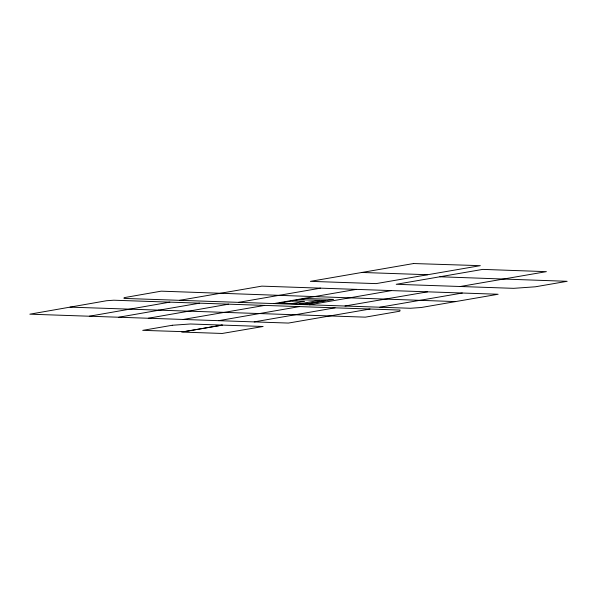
<?xml version="1.0" encoding="UTF-8"?>
<svg xmlns="http://www.w3.org/2000/svg" width="597" height="597" viewBox="0 0 597 597"><rect width="100%" height="100%" fill="white"/><g stroke="black" fill="none" stroke-linecap="round" stroke-linejoin="round"><path stroke-width="0.9" d="M218.741 320.664L299.418 306.597M70.043 307.134L365.357 317.149L399.841 311.201L400.05 310.067L113.803 300.216L106.579 300.731L29.85 314.179L89.341 316.223L169.809 302.142M89.341 316.223L118.781 317.238L158.742 310.239M148.317 318.253L228.644 304.164M183.249 319.447L264.665 305.403M320.574 288.15L238.524 302.358M273.956 303.575L356.334 289.381M291.687 303.627L304.589 301.388L291.948 300.97M299.269 303.88L319.522 300.358M305.052 304.067L325.365 300.545L299.298 299.694M309.507 304.798L391.498 290.59M254.218 321.887L335.051 307.828M179.54 300.328L261.814 286.135L498.122 294.254L421.288 307.5L410.452 308.268L124.012 298.418L124.101 297.664L161.19 291.164L455.571 301.589M158.556 310.239L199.614 303.164M344.984 306.015L427.601 291.829M460.265 286.5L546.374 271.65L482.749 269.389L396.236 284.299L513.621 288.336L535.308 286.799L567.15 281.306L439.914 276.769M379.901 307.224L462.302 293.023M370.021 309.03L288.411 323.067L118.781 317.238M361.894 272.456L427.691 274.724M306.097 298.507L279.045 303.216L306.507 304.112L333.566 299.41L306.097 298.507M413.579 263.538L310.38 281.351L376.132 283.612L480.301 265.658L413.579 263.538M172.257 325.268L142.735 330.357L183.936 331.678L222.36 325.096L181.742 332.059L222.211 333.462L263.113 326.492L190.309 323.992L172.257 325.268"/></g></svg>
